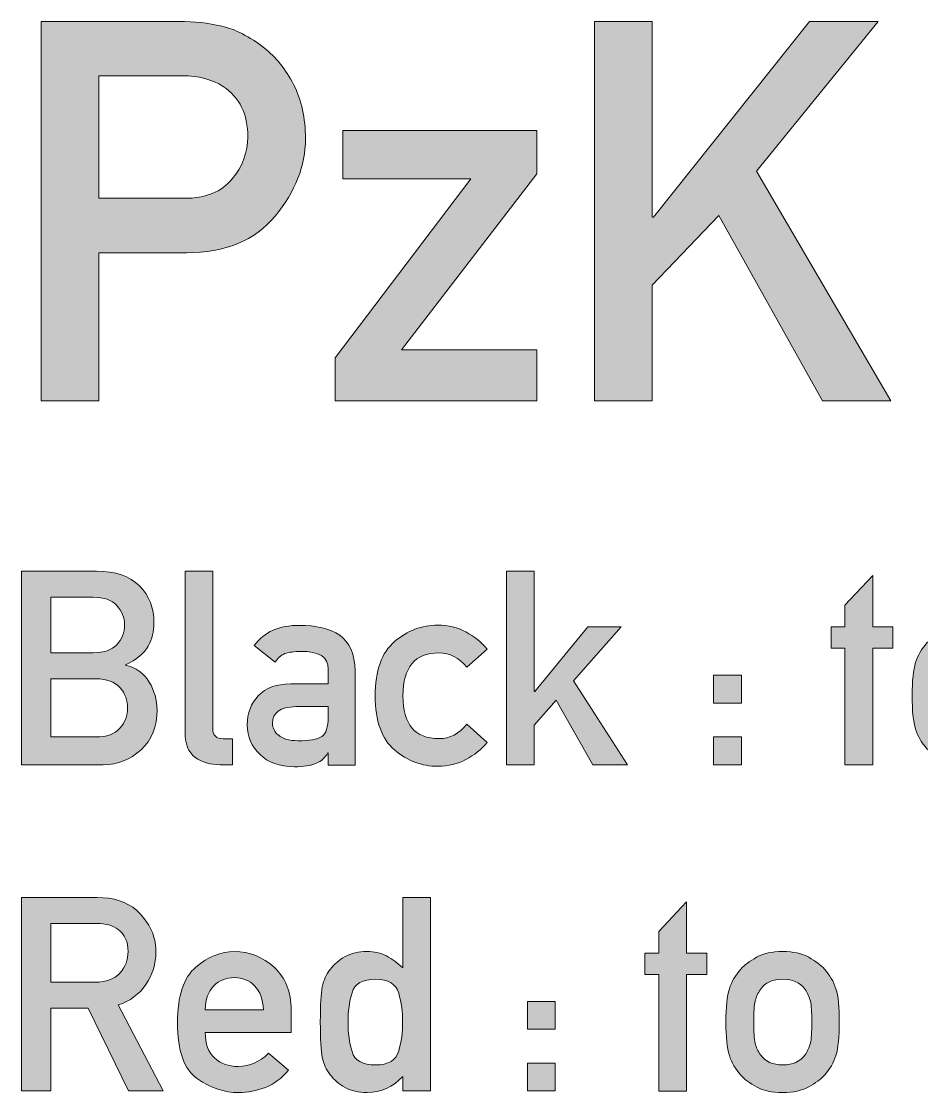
# Model space of a CAD drawing. Header units: inches. Extents: x 247 to 2765, y -1897 to -1110.
# Drawn here: x 1136.62 to 1150.63, y -1551.47 to -1534.79 of the extents above; entities that cross this region are included whole.
import ezdxf

# ---------------------------------------------------------------- set-up
doc = ezdxf.new("R2010")
doc.units = ezdxf.units.IN
doc.header["$MEASUREMENT"] = 0
doc.layers.add('Layer 1', color=7, linetype='Continuous')

# ---------------------------------------------------------------- blocks, each defined once
blk = doc.blocks.new('block 196')
at = {"layer": 'Layer 1', "true_color": 0x010101}
h = blk.add_hatch(color=18, dxfattribs=at)
h.dxf.hatch_style = 2
edge = h.paths.add_edge_path()
edge.add_spline(control_points=[(1136.931, -1540.699), (1136.931, -1540.699), (1136.931, -1534.79), (1136.931, -1534.79), (1136.931, -1534.79), (1139.076, -1534.79), (1139.076, -1534.79), (1139.306, -1534.79), (1139.527, -1534.814), (1139.74, -1534.863), (1139.953, -1534.913), (1140.173, -1535.025), (1140.403, -1535.204), (1140.582, -1535.343), (1140.733, -1535.532), (1140.858, -1535.774), (1140.982, -1536.016), (1141.043, -1536.296), (1141.043, -1536.616), (1141.043, -1537.037), (1140.886, -1537.439), (1140.571, -1537.82), (1140.256, -1538.201), (1139.796, -1538.391), (1139.19, -1538.391), (1139.19, -1538.391), (1137.827, -1538.391), (1137.827, -1538.391), (1137.827, -1538.391), (1137.827, -1540.699), (1137.827, -1540.699), (1137.827, -1540.699), (1136.931, -1540.699), (1136.931, -1540.699)], knot_values=[0, 0, 0, 0, 1, 1, 1, 2, 2, 2, 3, 3, 3, 4, 4, 4, 5, 5, 5, 6, 6, 6, 7, 7, 7, 8, 8, 8, 9, 9, 9, 10, 10, 10, 11, 11, 11, 11], degree=3, periodic=1)
edge = h.paths.add_edge_path()
edge.add_spline(control_points=[(1137.827, -1535.638), (1137.827, -1535.638), (1137.827, -1537.544), (1137.827, -1537.544), (1137.827, -1537.544), (1139.158, -1537.544), (1139.158, -1537.544), (1139.49, -1537.544), (1139.738, -1537.444), (1139.902, -1537.243), (1140.065, -1537.043), (1140.146, -1536.825), (1140.146, -1536.59), (1140.146, -1536.233), (1140.018, -1535.971), (1139.761, -1535.803), (1139.596, -1535.693), (1139.384, -1535.637), (1139.124, -1535.637), (1139.124, -1535.637), (1137.827, -1535.638), (1137.827, -1535.638), (1137.827, -1535.638), (1137.827, -1535.638), (1137.827, -1535.638)], knot_values=[0, 0, 0, 0, 1, 1, 1, 2, 2, 2, 3, 3, 3, 4, 4, 4, 5, 5, 5, 6, 6, 6, 7, 7, 7, 8, 8, 8, 8], degree=3, periodic=1)
h = blk.add_hatch(color=18, dxfattribs=at)
h.dxf.hatch_style = 2
h.paths.add_polyline_path([(1145.54, -1540.699), (1145.54, -1534.79), (1146.437, -1534.79), (1146.437, -1537.836), (1146.457, -1537.836), (1148.887, -1534.79), (1149.952, -1534.79), (1148.059, -1537.122), (1150.152, -1540.699), (1149.089, -1540.699), (1147.476, -1537.811), (1146.438, -1538.898), (1146.438, -1540.699)])
h = blk.add_hatch(color=18, dxfattribs=at)
h.dxf.hatch_style = 2
h.paths.add_polyline_path([(1141.506, -1540.699), (1141.506, -1540.03), (1143.615, -1537.24), (1141.624, -1537.24), (1141.624, -1536.49), (1144.645, -1536.49), (1144.645, -1537.163), (1142.536, -1539.904), (1144.645, -1539.904), (1144.645, -1540.699)])
at = {"layer": 'Layer 1', "lineweight": 0}
for points in [[(1145.54, -1540.699), (1145.54, -1534.79), (1146.437, -1534.79), (1146.437, -1537.836), (1146.457, -1537.836), (1148.887, -1534.79), (1149.952, -1534.79), (1148.059, -1537.122), (1150.152, -1540.699), (1149.089, -1540.699), (1147.476, -1537.811), (1146.438, -1538.898), (1146.438, -1540.699), (1145.54, -1540.699)], [(1141.506, -1540.699), (1141.506, -1540.03), (1143.615, -1537.24), (1141.624, -1537.24), (1141.624, -1536.49), (1144.645, -1536.49), (1144.645, -1537.163), (1142.536, -1539.904), (1144.645, -1539.904), (1144.645, -1540.699), (1141.506, -1540.699), (1141.506, -1540.699)]]:
    blk.add_lwpolyline(points, dxfattribs=at)
for points, knots in [([(1136.931, -1540.699), (1136.931, -1540.699), (1136.931, -1534.79), (1136.931, -1534.79), (1136.931, -1534.79), (1139.076, -1534.79), (1139.076, -1534.79), (1139.306, -1534.79), (1139.527, -1534.814), (1139.74, -1534.863), (1139.953, -1534.913), (1140.173, -1535.025), (1140.403, -1535.204), (1140.582, -1535.343), (1140.733, -1535.532), (1140.858, -1535.774), (1140.982, -1536.016), (1141.043, -1536.296), (1141.043, -1536.616), (1141.043, -1537.037), (1140.886, -1537.439), (1140.571, -1537.82), (1140.256, -1538.201), (1139.796, -1538.391), (1139.19, -1538.391), (1139.19, -1538.391), (1137.827, -1538.391), (1137.827, -1538.391), (1137.827, -1538.391), (1137.827, -1540.699), (1137.827, -1540.699), (1137.827, -1540.699), (1136.931, -1540.699), (1136.931, -1540.699)], [0, 0, 0, 0, 1, 1, 1, 2, 2, 2, 3, 3, 3, 4, 4, 4, 5, 5, 5, 6, 6, 6, 7, 7, 7, 8, 8, 8, 9, 9, 9, 10, 10, 10, 11, 11, 11, 11]), ([(1137.827, -1535.638), (1137.827, -1535.638), (1137.827, -1537.544), (1137.827, -1537.544), (1137.827, -1537.544), (1139.158, -1537.544), (1139.158, -1537.544), (1139.49, -1537.544), (1139.738, -1537.444), (1139.902, -1537.243), (1140.065, -1537.043), (1140.146, -1536.825), (1140.146, -1536.59), (1140.146, -1536.233), (1140.018, -1535.971), (1139.761, -1535.803), (1139.596, -1535.693), (1139.384, -1535.637), (1139.124, -1535.637), (1139.124, -1535.637), (1137.827, -1535.638), (1137.827, -1535.638), (1137.827, -1535.638), (1137.827, -1535.638), (1137.827, -1535.638)], [0, 0, 0, 0, 1, 1, 1, 2, 2, 2, 3, 3, 3, 4, 4, 4, 5, 5, 5, 6, 6, 6, 7, 7, 7, 8, 8, 8, 8])]:
    blk.add_open_spline(points, degree=3, knots=knots, dxfattribs=at)
blk = doc.blocks.new('block 197')
at = {"layer": 'Layer 1', "true_color": 0x010101}
h = blk.add_hatch(color=18, dxfattribs=at)
h.dxf.hatch_style = 2
edge = h.paths.add_edge_path()
edge.add_spline(control_points=[(1136.623, -1546.362), (1136.623, -1546.362), (1136.623, -1543.351), (1136.623, -1543.351), (1136.623, -1543.351), (1137.792, -1543.351), (1137.792, -1543.351), (1138.085, -1543.351), (1138.308, -1543.426), (1138.459, -1543.577), (1138.61, -1543.728), (1138.686, -1543.923), (1138.686, -1544.159), (1138.686, -1544.283), (1138.656, -1544.402), (1138.595, -1544.517), (1138.533, -1544.631), (1138.415, -1544.727), (1138.241, -1544.806), (1138.241, -1544.806), (1138.241, -1544.813), (1138.241, -1544.813), (1138.407, -1544.852), (1138.529, -1544.939), (1138.611, -1545.075), (1138.692, -1545.21), (1138.733, -1545.355), (1138.733, -1545.508), (1138.733, -1545.768), (1138.65, -1545.975), (1138.484, -1546.131), (1138.318, -1546.286), (1138.123, -1546.362), (1137.896, -1546.362), (1137.896, -1546.362), (1136.623, -1546.362), (1136.623, -1546.362), (1136.623, -1546.362), (1136.623, -1546.362), (1136.623, -1546.362)], knot_values=[0, 0, 0, 0, 1, 1, 1, 2, 2, 2, 3, 3, 3, 4, 4, 4, 5, 5, 5, 6, 6, 6, 7, 7, 7, 8, 8, 8, 9, 9, 9, 10, 10, 10, 11, 11, 11, 12, 12, 12, 13, 13, 13, 13], degree=3, periodic=1)
edge = h.paths.add_edge_path()
edge.add_spline(control_points=[(1137.742, -1543.755), (1137.742, -1543.755), (1137.081, -1543.755), (1137.081, -1543.755), (1137.081, -1543.755), (1137.081, -1544.619), (1137.081, -1544.619), (1137.081, -1544.619), (1137.742, -1544.619), (1137.742, -1544.619), (1137.906, -1544.619), (1138.028, -1544.577), (1138.107, -1544.494), (1138.188, -1544.41), (1138.228, -1544.308), (1138.228, -1544.188), (1138.228, -1544.073), (1138.188, -1543.972), (1138.107, -1543.885), (1138.028, -1543.799), (1137.906, -1543.755), (1137.742, -1543.755)], knot_values=[0, 0, 0, 0, 1, 1, 1, 2, 2, 2, 3, 3, 3, 4, 4, 4, 5, 5, 5, 6, 6, 6, 7, 7, 7, 7], degree=3, periodic=1)
edge = h.paths.add_edge_path()
edge.add_spline(control_points=[(1137.783, -1545.025), (1137.783, -1545.025), (1137.081, -1545.025), (1137.081, -1545.025), (1137.081, -1545.025), (1137.081, -1545.931), (1137.081, -1545.931), (1137.081, -1545.931), (1137.783, -1545.931), (1137.783, -1545.931), (1137.952, -1545.931), (1138.076, -1545.886), (1138.157, -1545.794), (1138.236, -1545.702), (1138.276, -1545.597), (1138.276, -1545.478), (1138.276, -1545.36), (1138.236, -1545.254), (1138.157, -1545.163), (1138.076, -1545.071), (1137.953, -1545.025), (1137.783, -1545.025)], knot_values=[0, 0, 0, 0, 1, 1, 1, 2, 2, 2, 3, 3, 3, 4, 4, 4, 5, 5, 5, 6, 6, 6, 7, 7, 7, 7], degree=3, periodic=1)
h = blk.add_hatch(color=18, dxfattribs=at)
h.dxf.hatch_style = 2
edge = h.paths.add_edge_path()
edge.add_spline(control_points=[(1139.169, -1545.843), (1139.169, -1545.843), (1139.169, -1543.351), (1139.169, -1543.351), (1139.169, -1543.351), (1139.601, -1543.351), (1139.601, -1543.351), (1139.601, -1543.351), (1139.601, -1545.809), (1139.601, -1545.809), (1139.601, -1545.908), (1139.654, -1545.958), (1139.762, -1545.958), (1139.762, -1545.958), (1139.909, -1545.958), (1139.909, -1545.958), (1139.909, -1545.958), (1139.909, -1546.363), (1139.909, -1546.363), (1139.909, -1546.363), (1139.718, -1546.363), (1139.718, -1546.363), (1139.561, -1546.363), (1139.43, -1546.325), (1139.326, -1546.248), (1139.221, -1546.172), (1139.169, -1546.036), (1139.169, -1545.843)], knot_values=[0, 0, 0, 0, 1, 1, 1, 2, 2, 2, 3, 3, 3, 4, 4, 4, 5, 5, 5, 6, 6, 6, 7, 7, 7, 8, 8, 8, 9, 9, 9, 9], degree=3, periodic=1)
h = blk.add_hatch(color=18, dxfattribs=at)
h.dxf.hatch_style = 2
h.paths.add_polyline_path([(1144.172, -1546.362), (1144.172, -1543.351), (1144.604, -1543.351), (1144.604, -1545.225), (1144.612, -1545.225), (1145.437, -1544.217), (1145.954, -1544.217), (1145.214, -1545.056), (1146.055, -1546.363), (1145.514, -1546.363), (1144.943, -1545.359), (1144.604, -1545.746), (1144.604, -1546.362)])
h = blk.add_hatch(color=18, dxfattribs=at)
h.dxf.hatch_style = 2
h.paths.add_polyline_path([(1149.437, -1546.364), (1149.437, -1544.547), (1149.223, -1544.547), (1149.223, -1544.216), (1149.437, -1544.216), (1149.437, -1543.879), (1149.87, -1543.417), (1149.87, -1544.216), (1150.184, -1544.216), (1150.184, -1544.547), (1149.87, -1544.547), (1149.87, -1546.364)])
h = blk.add_hatch(color=18, dxfattribs=at)
h.dxf.hatch_style = 2
edge = h.paths.add_edge_path()
edge.add_spline(control_points=[(1141.396, -1546.37), (1141.396, -1546.37), (1141.396, -1546.18), (1141.396, -1546.18), (1141.396, -1546.18), (1141.389, -1546.18), (1141.389, -1546.18), (1141.349, -1546.254), (1141.289, -1546.308), (1141.208, -1546.341), (1141.124, -1546.378), (1141.011, -1546.395), (1140.874, -1546.395), (1140.637, -1546.389), (1140.457, -1546.326), (1140.337, -1546.205), (1140.204, -1546.083), (1140.138, -1545.928), (1140.138, -1545.74), (1140.138, -1545.56), (1140.194, -1545.41), (1140.309, -1545.29), (1140.423, -1545.168), (1140.592, -1545.106), (1140.816, -1545.104), (1140.816, -1545.104), (1141.397, -1545.104), (1141.397, -1545.104), (1141.397, -1545.104), (1141.397, -1544.876), (1141.397, -1544.876), (1141.398, -1544.686), (1141.257, -1544.593), (1140.969, -1544.6), (1140.87, -1544.6), (1140.787, -1544.61), (1140.721, -1544.633), (1140.656, -1544.662), (1140.608, -1544.706), (1140.574, -1544.767), (1140.574, -1544.767), (1140.243, -1544.507), (1140.243, -1544.507), (1140.403, -1544.294), (1140.638, -1544.19), (1140.948, -1544.194), (1141.208, -1544.192), (1141.418, -1544.243), (1141.576, -1544.348), (1141.731, -1544.457), (1141.811, -1544.642), (1141.814, -1544.901), (1141.814, -1544.901), (1141.814, -1546.371), (1141.814, -1546.371), (1141.814, -1546.371), (1141.396, -1546.37), (1141.396, -1546.37), (1141.396, -1546.37), (1141.396, -1546.37), (1141.396, -1546.37)], knot_values=[0, 0, 0, 0, 1, 1, 1, 2, 2, 2, 3, 3, 3, 4, 4, 4, 5, 5, 5, 6, 6, 6, 7, 7, 7, 8, 8, 8, 9, 9, 9, 10, 10, 10, 11, 11, 11, 12, 12, 12, 13, 13, 13, 14, 14, 14, 15, 15, 15, 16, 16, 16, 17, 17, 17, 18, 18, 18, 19, 19, 19, 20, 20, 20, 20], degree=3, periodic=1)
edge = h.paths.add_edge_path()
edge.add_spline(control_points=[(1141.396, -1545.616), (1141.396, -1545.616), (1141.396, -1545.458), (1141.396, -1545.458), (1141.396, -1545.458), (1140.894, -1545.458), (1140.894, -1545.458), (1140.649, -1545.466), (1140.527, -1545.553), (1140.53, -1545.719), (1140.53, -1545.791), (1140.562, -1545.853), (1140.626, -1545.905), (1140.686, -1545.96), (1140.786, -1545.989), (1140.926, -1545.989), (1141.102, -1545.992), (1141.227, -1545.97), (1141.298, -1545.925), (1141.363, -1545.88), (1141.396, -1545.777), (1141.396, -1545.616)], knot_values=[0, 0, 0, 0, 1, 1, 1, 2, 2, 2, 3, 3, 3, 4, 4, 4, 5, 5, 5, 6, 6, 6, 7, 7, 7, 7], degree=3, periodic=1)
h = blk.add_hatch(color=18, dxfattribs=at)
h.dxf.hatch_style = 2
edge = h.paths.add_edge_path()
edge.add_spline(control_points=[(1143.554, -1545.731), (1143.554, -1545.731), (1143.872, -1546.017), (1143.872, -1546.017), (1143.778, -1546.125), (1143.667, -1546.213), (1143.539, -1546.282), (1143.41, -1546.352), (1143.264, -1546.387), (1143.101, -1546.387), (1142.853, -1546.387), (1142.629, -1546.303), (1142.429, -1546.133), (1142.229, -1545.964), (1142.128, -1545.684), (1142.128, -1545.291), (1142.128, -1544.897), (1142.228, -1544.617), (1142.429, -1544.446), (1142.629, -1544.276), (1142.853, -1544.19), (1143.101, -1544.19), (1143.264, -1544.19), (1143.41, -1544.225), (1143.539, -1544.296), (1143.667, -1544.366), (1143.779, -1544.455), (1143.872, -1544.562), (1143.872, -1544.562), (1143.554, -1544.846), (1143.554, -1544.846), (1143.433, -1544.697), (1143.287, -1544.622), (1143.118, -1544.622), (1142.746, -1544.622), (1142.56, -1544.846), (1142.56, -1545.291), (1142.56, -1545.735), (1142.746, -1545.957), (1143.118, -1545.957), (1143.289, -1545.957), (1143.435, -1545.882), (1143.554, -1545.731)], knot_values=[0, 0, 0, 0, 1, 1, 1, 2, 2, 2, 3, 3, 3, 4, 4, 4, 5, 5, 5, 6, 6, 6, 7, 7, 7, 8, 8, 8, 9, 9, 9, 10, 10, 10, 11, 11, 11, 12, 12, 12, 13, 13, 13, 14, 14, 14, 14], degree=3, periodic=1)
h = blk.add_hatch(color=18, dxfattribs=at)
h.dxf.hatch_style = 2
edge = h.paths.add_edge_path()
edge.add_spline(control_points=[(1150.483, -1545.287), (1150.483, -1545.057), (1150.502, -1544.885), (1150.536, -1544.773), (1150.572, -1544.66), (1150.632, -1544.558), (1150.714, -1544.467), (1150.773, -1544.401), (1150.855, -1544.34), (1150.959, -1544.281), (1151.063, -1544.222), (1151.199, -1544.192), (1151.367, -1544.192), (1151.533, -1544.192), (1151.668, -1544.222), (1151.771, -1544.281), (1151.875, -1544.34), (1151.958, -1544.402), (1152.017, -1544.467), (1152.099, -1544.558), (1152.158, -1544.66), (1152.195, -1544.773), (1152.231, -1544.885), (1152.248, -1545.057), (1152.248, -1545.287), (1152.248, -1545.521), (1152.23, -1545.694), (1152.195, -1545.808), (1152.16, -1545.923), (1152.099, -1546.023), (1152.017, -1546.114), (1151.958, -1546.181), (1151.876, -1546.242), (1151.771, -1546.299), (1151.667, -1546.357), (1151.532, -1546.386), (1151.367, -1546.386), (1151.198, -1546.386), (1151.063, -1546.357), (1150.959, -1546.299), (1150.855, -1546.242), (1150.773, -1546.18), (1150.714, -1546.114), (1150.632, -1546.023), (1150.572, -1545.921), (1150.536, -1545.808), (1150.5, -1545.695), (1150.483, -1545.522), (1150.483, -1545.287)], knot_values=[0, 0, 0, 0, 1, 1, 1, 2, 2, 2, 3, 3, 3, 4, 4, 4, 5, 5, 5, 6, 6, 6, 7, 7, 7, 8, 8, 8, 9, 9, 9, 10, 10, 10, 11, 11, 11, 12, 12, 12, 13, 13, 13, 14, 14, 14, 15, 15, 15, 16, 16, 16, 16], degree=3, periodic=1)
edge = h.paths.add_edge_path()
edge.add_spline(control_points=[(1151.82, -1545.291), (1151.82, -1545.135), (1151.813, -1545.026), (1151.797, -1544.961), (1151.781, -1544.898), (1151.754, -1544.837), (1151.716, -1544.779), (1151.64, -1544.675), (1151.524, -1544.622), (1151.369, -1544.622), (1151.211, -1544.622), (1151.095, -1544.675), (1151.022, -1544.779), (1150.981, -1544.837), (1150.953, -1544.898), (1150.938, -1544.961), (1150.924, -1545.026), (1150.917, -1545.133), (1150.917, -1545.287), (1150.917, -1545.443), (1150.924, -1545.555), (1150.938, -1545.618), (1150.953, -1545.681), (1150.981, -1545.742), (1151.022, -1545.798), (1151.095, -1545.904), (1151.211, -1545.956), (1151.369, -1545.956), (1151.524, -1545.956), (1151.641, -1545.904), (1151.716, -1545.798), (1151.754, -1545.743), (1151.782, -1545.682), (1151.797, -1545.619), (1151.812, -1545.556), (1151.82, -1545.447), (1151.82, -1545.291)], knot_values=[0, 0, 0, 0, 1, 1, 1, 2, 2, 2, 3, 3, 3, 4, 4, 4, 5, 5, 5, 6, 6, 6, 7, 7, 7, 8, 8, 8, 9, 9, 9, 10, 10, 10, 11, 11, 11, 12, 12, 12, 12], degree=3, periodic=1)
h = blk.add_hatch(color=18, dxfattribs=at)
h.dxf.hatch_style = 2
h.paths.add_polyline_path([(1147.394, -1545.403), (1147.394, -1544.971), (1147.827, -1544.971), (1147.827, -1545.403)])
h.paths.add_polyline_path([(1147.394, -1546.362), (1147.394, -1545.931), (1147.827, -1545.931), (1147.827, -1546.362)])
h = blk.add_hatch(color=18, dxfattribs=at)
h.dxf.hatch_style = 2
edge = h.paths.add_edge_path()
edge.add_spline(control_points=[(1136.623, -1551.442), (1136.623, -1551.442), (1136.623, -1548.43), (1136.623, -1548.43), (1136.623, -1548.43), (1137.802, -1548.43), (1137.802, -1548.43), (1138.059, -1548.43), (1138.264, -1548.496), (1138.413, -1548.629), (1138.497, -1548.702), (1138.568, -1548.793), (1138.627, -1548.903), (1138.686, -1549.013), (1138.715, -1549.135), (1138.715, -1549.271), (1138.715, -1549.466), (1138.663, -1549.637), (1138.559, -1549.787), (1138.455, -1549.937), (1138.312, -1550.043), (1138.13, -1550.103), (1138.13, -1550.103), (1138.828, -1551.441), (1138.828, -1551.441), (1138.828, -1551.441), (1138.287, -1551.441), (1138.287, -1551.441), (1138.287, -1551.441), (1137.664, -1550.155), (1137.664, -1550.155), (1137.664, -1550.155), (1137.08, -1550.155), (1137.08, -1550.155), (1137.08, -1550.155), (1137.08, -1551.441), (1137.08, -1551.441), (1137.08, -1551.441), (1136.623, -1551.442), (1136.623, -1551.442), (1136.623, -1551.442), (1136.623, -1551.442), (1136.623, -1551.442)], knot_values=[0, 0, 0, 0, 1, 1, 1, 2, 2, 2, 3, 3, 3, 4, 4, 4, 5, 5, 5, 6, 6, 6, 7, 7, 7, 8, 8, 8, 9, 9, 9, 10, 10, 10, 11, 11, 11, 12, 12, 12, 13, 13, 13, 14, 14, 14, 14], degree=3, periodic=1)
edge = h.paths.add_edge_path()
edge.add_spline(control_points=[(1137.081, -1548.835), (1137.081, -1548.835), (1137.081, -1549.749), (1137.081, -1549.749), (1137.081, -1549.749), (1137.771, -1549.749), (1137.771, -1549.749), (1137.941, -1549.749), (1138.07, -1549.701), (1138.156, -1549.606), (1138.241, -1549.512), (1138.283, -1549.4), (1138.283, -1549.272), (1138.283, -1549.119), (1138.232, -1549.004), (1138.13, -1548.928), (1138.044, -1548.866), (1137.933, -1548.835), (1137.797, -1548.835), (1137.797, -1548.835), (1137.081, -1548.835), (1137.081, -1548.835)], knot_values=[0, 0, 0, 0, 1, 1, 1, 2, 2, 2, 3, 3, 3, 4, 4, 4, 5, 5, 5, 6, 6, 6, 7, 7, 7, 7], degree=3, periodic=1)
h = blk.add_hatch(color=18, dxfattribs=at)
h.dxf.hatch_style = 2
edge = h.paths.add_edge_path()
edge.add_spline(control_points=[(1142.556, -1551.442), (1142.556, -1551.442), (1142.556, -1551.218), (1142.556, -1551.218), (1142.406, -1551.384), (1142.221, -1551.466), (1142.002, -1551.466), (1141.869, -1551.466), (1141.757, -1551.441), (1141.661, -1551.389), (1141.566, -1551.337), (1141.488, -1551.27), (1141.427, -1551.189), (1141.367, -1551.114), (1141.326, -1551.024), (1141.305, -1550.92), (1141.285, -1550.815), (1141.274, -1550.631), (1141.274, -1550.367), (1141.274, -1550.105), (1141.285, -1549.923), (1141.305, -1549.82), (1141.326, -1549.717), (1141.367, -1549.627), (1141.427, -1549.55), (1141.488, -1549.469), (1141.567, -1549.403), (1141.661, -1549.351), (1141.756, -1549.298), (1141.869, -1549.271), (1142.002, -1549.271), (1142.112, -1549.271), (1142.213, -1549.294), (1142.303, -1549.34), (1142.392, -1549.388), (1142.477, -1549.45), (1142.557, -1549.524), (1142.557, -1549.524), (1142.557, -1548.429), (1142.557, -1548.429), (1142.557, -1548.429), (1142.99, -1548.429), (1142.99, -1548.429), (1142.99, -1548.429), (1142.99, -1551.441), (1142.99, -1551.441), (1142.99, -1551.441), (1142.556, -1551.442), (1142.556, -1551.442), (1142.556, -1551.442), (1142.556, -1551.442), (1142.556, -1551.442)], knot_values=[0, 0, 0, 0, 1, 1, 1, 2, 2, 2, 3, 3, 3, 4, 4, 4, 5, 5, 5, 6, 6, 6, 7, 7, 7, 8, 8, 8, 9, 9, 9, 10, 10, 10, 11, 11, 11, 12, 12, 12, 13, 13, 13, 14, 14, 14, 15, 15, 15, 16, 16, 16, 17, 17, 17, 17], degree=3, periodic=1)
edge = h.paths.add_edge_path()
edge.add_spline(control_points=[(1142.134, -1549.703), (1141.93, -1549.703), (1141.807, -1549.773), (1141.768, -1549.912), (1141.727, -1550.051), (1141.706, -1550.203), (1141.706, -1550.367), (1141.706, -1550.536), (1141.727, -1550.688), (1141.768, -1550.828), (1141.807, -1550.968), (1141.93, -1551.037), (1142.134, -1551.037), (1142.334, -1551.037), (1142.454, -1550.965), (1142.494, -1550.82), (1142.535, -1550.676), (1142.555, -1550.525), (1142.555, -1550.368), (1142.555, -1550.215), (1142.535, -1550.066), (1142.494, -1549.921), (1142.454, -1549.776), (1142.334, -1549.703), (1142.134, -1549.703)], knot_values=[0, 0, 0, 0, 1, 1, 1, 2, 2, 2, 3, 3, 3, 4, 4, 4, 5, 5, 5, 6, 6, 6, 7, 7, 7, 8, 8, 8, 8], degree=3, periodic=1)
h = blk.add_hatch(color=18, dxfattribs=at)
h.dxf.hatch_style = 2
h.paths.add_polyline_path([(1146.539, -1551.444), (1146.539, -1549.628), (1146.324, -1549.628), (1146.324, -1549.297), (1146.539, -1549.297), (1146.539, -1548.96), (1146.971, -1548.499), (1146.971, -1549.297), (1147.286, -1549.297), (1147.286, -1549.628), (1146.971, -1549.628), (1146.971, -1551.444)])
h = blk.add_hatch(color=18, dxfattribs=at)
h.dxf.hatch_style = 2
edge = h.paths.add_edge_path()
edge.add_spline(control_points=[(1140.82, -1550.532), (1140.82, -1550.532), (1139.484, -1550.532), (1139.484, -1550.532), (1139.484, -1550.708), (1139.532, -1550.841), (1139.628, -1550.929), (1139.724, -1551.017), (1139.846, -1551.061), (1139.995, -1551.061), (1140.173, -1551.061), (1140.33, -1550.993), (1140.466, -1550.855), (1140.466, -1550.855), (1140.778, -1551.121), (1140.778, -1551.121), (1140.672, -1551.246), (1140.553, -1551.334), (1140.42, -1551.387), (1140.287, -1551.44), (1140.148, -1551.467), (1140.002, -1551.467), (1139.782, -1551.467), (1139.569, -1551.396), (1139.362, -1551.254), (1139.156, -1551.112), (1139.052, -1550.82), (1139.052, -1550.379), (1139.052, -1549.961), (1139.148, -1549.673), (1139.339, -1549.513), (1139.53, -1549.353), (1139.729, -1549.273), (1139.937, -1549.273), (1140.173, -1549.273), (1140.379, -1549.354), (1140.555, -1549.517), (1140.732, -1549.68), (1140.82, -1549.901), (1140.82, -1550.178), (1140.82, -1550.178), (1140.82, -1550.532), (1140.82, -1550.532), (1140.82, -1550.532), (1140.82, -1550.532), (1140.82, -1550.532)], knot_values=[0, 0, 0, 0, 1, 1, 1, 2, 2, 2, 3, 3, 3, 4, 4, 4, 5, 5, 5, 6, 6, 6, 7, 7, 7, 8, 8, 8, 9, 9, 9, 10, 10, 10, 11, 11, 11, 12, 12, 12, 13, 13, 13, 14, 14, 14, 15, 15, 15, 15], degree=3, periodic=1)
edge = h.paths.add_edge_path()
edge.add_spline(control_points=[(1139.484, -1550.177), (1139.484, -1550.177), (1140.389, -1550.177), (1140.389, -1550.177), (1140.382, -1550.015), (1140.337, -1549.892), (1140.252, -1549.807), (1140.169, -1549.721), (1140.064, -1549.678), (1139.936, -1549.678), (1139.808, -1549.678), (1139.701, -1549.721), (1139.617, -1549.807), (1139.532, -1549.892), (1139.488, -1550.015), (1139.484, -1550.177)], knot_values=[0, 0, 0, 0, 1, 1, 1, 2, 2, 2, 3, 3, 3, 4, 4, 4, 5, 5, 5, 5], degree=3, periodic=1)
h = blk.add_hatch(color=18, dxfattribs=at)
h.dxf.hatch_style = 2
edge = h.paths.add_edge_path()
edge.add_spline(control_points=[(1147.585, -1550.367), (1147.585, -1550.137), (1147.603, -1549.965), (1147.639, -1549.852), (1147.674, -1549.739), (1147.734, -1549.637), (1147.816, -1549.546), (1147.876, -1549.481), (1147.957, -1549.42), (1148.061, -1549.361), (1148.165, -1549.301), (1148.301, -1549.272), (1148.469, -1549.272), (1148.635, -1549.272), (1148.77, -1549.301), (1148.874, -1549.361), (1148.977, -1549.42), (1149.06, -1549.482), (1149.12, -1549.546), (1149.201, -1549.637), (1149.261, -1549.739), (1149.297, -1549.852), (1149.333, -1549.965), (1149.35, -1550.137), (1149.35, -1550.367), (1149.35, -1550.601), (1149.332, -1550.775), (1149.297, -1550.888), (1149.261, -1551.001), (1149.202, -1551.103), (1149.12, -1551.194), (1149.06, -1551.26), (1148.978, -1551.322), (1148.874, -1551.38), (1148.769, -1551.437), (1148.634, -1551.466), (1148.469, -1551.466), (1148.3, -1551.466), (1148.165, -1551.437), (1148.061, -1551.38), (1147.957, -1551.322), (1147.876, -1551.26), (1147.816, -1551.194), (1147.734, -1551.103), (1147.674, -1551.001), (1147.639, -1550.888), (1147.603, -1550.775), (1147.585, -1550.601), (1147.585, -1550.367)], knot_values=[0, 0, 0, 0, 1, 1, 1, 2, 2, 2, 3, 3, 3, 4, 4, 4, 5, 5, 5, 6, 6, 6, 7, 7, 7, 8, 8, 8, 9, 9, 9, 10, 10, 10, 11, 11, 11, 12, 12, 12, 13, 13, 13, 14, 14, 14, 15, 15, 15, 16, 16, 16, 16], degree=3, periodic=1)
edge = h.paths.add_edge_path()
edge.add_spline(control_points=[(1148.922, -1550.371), (1148.922, -1550.216), (1148.915, -1550.106), (1148.9, -1550.042), (1148.884, -1549.979), (1148.856, -1549.918), (1148.818, -1549.86), (1148.742, -1549.755), (1148.626, -1549.703), (1148.472, -1549.703), (1148.313, -1549.703), (1148.197, -1549.755), (1148.124, -1549.86), (1148.083, -1549.918), (1148.055, -1549.979), (1148.041, -1550.042), (1148.026, -1550.106), (1148.019, -1550.214), (1148.019, -1550.367), (1148.019, -1550.524), (1148.026, -1550.634), (1148.041, -1550.698), (1148.055, -1550.762), (1148.083, -1550.823), (1148.124, -1550.879), (1148.197, -1550.984), (1148.313, -1551.036), (1148.472, -1551.036), (1148.626, -1551.036), (1148.743, -1550.984), (1148.818, -1550.879), (1148.856, -1550.823), (1148.884, -1550.763), (1148.9, -1550.699), (1148.915, -1550.636), (1148.922, -1550.527), (1148.922, -1550.371)], knot_values=[0, 0, 0, 0, 1, 1, 1, 2, 2, 2, 3, 3, 3, 4, 4, 4, 5, 5, 5, 6, 6, 6, 7, 7, 7, 8, 8, 8, 9, 9, 9, 10, 10, 10, 11, 11, 11, 12, 12, 12, 12], degree=3, periodic=1)
h = blk.add_hatch(color=18, dxfattribs=at)
h.dxf.hatch_style = 2
h.paths.add_polyline_path([(1144.497, -1550.482), (1144.497, -1550.05), (1144.929, -1550.05), (1144.929, -1550.482)])
h.paths.add_polyline_path([(1144.497, -1551.442), (1144.497, -1551.012), (1144.929, -1551.012), (1144.929, -1551.442)])
at = {"layer": 'Layer 1', "lineweight": 0}
for points in [[(1144.172, -1546.362), (1144.172, -1543.351), (1144.604, -1543.351), (1144.604, -1545.225), (1144.612, -1545.225), (1145.437, -1544.217), (1145.954, -1544.217), (1145.214, -1545.056), (1146.055, -1546.363), (1145.514, -1546.363), (1144.943, -1545.359), (1144.604, -1545.746), (1144.604, -1546.362), (1144.172, -1546.362)], [(1149.437, -1546.364), (1149.437, -1544.547), (1149.223, -1544.547), (1149.223, -1544.216), (1149.437, -1544.216), (1149.437, -1543.879), (1149.87, -1543.417), (1149.87, -1544.216), (1150.184, -1544.216), (1150.184, -1544.547), (1149.87, -1544.547), (1149.87, -1546.364), (1149.437, -1546.364)], [(1147.394, -1545.403), (1147.394, -1544.971), (1147.827, -1544.971), (1147.827, -1545.403), (1147.394, -1545.403)], [(1147.394, -1546.362), (1147.394, -1545.931), (1147.827, -1545.931), (1147.827, -1546.362), (1147.394, -1546.362)], [(1146.539, -1551.444), (1146.539, -1549.628), (1146.324, -1549.628), (1146.324, -1549.297), (1146.539, -1549.297), (1146.539, -1548.96), (1146.971, -1548.499), (1146.971, -1549.297), (1147.286, -1549.297), (1147.286, -1549.628), (1146.971, -1549.628), (1146.971, -1551.444), (1146.539, -1551.444)], [(1144.497, -1550.482), (1144.497, -1550.05), (1144.929, -1550.05), (1144.929, -1550.482), (1144.497, -1550.482)], [(1144.497, -1551.442), (1144.497, -1551.012), (1144.929, -1551.012), (1144.929, -1551.442), (1144.497, -1551.442)]]:
    blk.add_lwpolyline(points, dxfattribs=at)
for points, knots in [([(1136.623, -1546.362), (1136.623, -1546.362), (1136.623, -1543.351), (1136.623, -1543.351), (1136.623, -1543.351), (1137.792, -1543.351), (1137.792, -1543.351), (1138.085, -1543.351), (1138.308, -1543.426), (1138.459, -1543.577), (1138.61, -1543.728), (1138.686, -1543.923), (1138.686, -1544.159), (1138.686, -1544.283), (1138.656, -1544.402), (1138.595, -1544.517), (1138.533, -1544.631), (1138.415, -1544.727), (1138.241, -1544.806), (1138.241, -1544.806), (1138.241, -1544.813), (1138.241, -1544.813), (1138.407, -1544.852), (1138.529, -1544.939), (1138.611, -1545.075), (1138.692, -1545.21), (1138.733, -1545.355), (1138.733, -1545.508), (1138.733, -1545.768), (1138.65, -1545.975), (1138.484, -1546.131), (1138.318, -1546.286), (1138.123, -1546.362), (1137.896, -1546.362), (1137.896, -1546.362), (1136.623, -1546.362), (1136.623, -1546.362), (1136.623, -1546.362), (1136.623, -1546.362), (1136.623, -1546.362)], [0, 0, 0, 0, 1, 1, 1, 2, 2, 2, 3, 3, 3, 4, 4, 4, 5, 5, 5, 6, 6, 6, 7, 7, 7, 8, 8, 8, 9, 9, 9, 10, 10, 10, 11, 11, 11, 12, 12, 12, 13, 13, 13, 13]), ([(1139.169, -1545.843), (1139.169, -1545.843), (1139.169, -1543.351), (1139.169, -1543.351), (1139.169, -1543.351), (1139.601, -1543.351), (1139.601, -1543.351), (1139.601, -1543.351), (1139.601, -1545.809), (1139.601, -1545.809), (1139.601, -1545.908), (1139.654, -1545.958), (1139.762, -1545.958), (1139.762, -1545.958), (1139.909, -1545.958), (1139.909, -1545.958), (1139.909, -1545.958), (1139.909, -1546.363), (1139.909, -1546.363), (1139.909, -1546.363), (1139.718, -1546.363), (1139.718, -1546.363), (1139.561, -1546.363), (1139.43, -1546.325), (1139.326, -1546.248), (1139.221, -1546.172), (1139.169, -1546.036), (1139.169, -1545.843)], [0, 0, 0, 0, 1, 1, 1, 2, 2, 2, 3, 3, 3, 4, 4, 4, 5, 5, 5, 6, 6, 6, 7, 7, 7, 8, 8, 8, 9, 9, 9, 9]), ([(1137.742, -1543.755), (1137.742, -1543.755), (1137.081, -1543.755), (1137.081, -1543.755), (1137.081, -1543.755), (1137.081, -1544.619), (1137.081, -1544.619), (1137.081, -1544.619), (1137.742, -1544.619), (1137.742, -1544.619), (1137.906, -1544.619), (1138.028, -1544.577), (1138.107, -1544.494), (1138.188, -1544.41), (1138.228, -1544.308), (1138.228, -1544.188), (1138.228, -1544.073), (1138.188, -1543.972), (1138.107, -1543.885), (1138.028, -1543.799), (1137.906, -1543.755), (1137.742, -1543.755)], [0, 0, 0, 0, 1, 1, 1, 2, 2, 2, 3, 3, 3, 4, 4, 4, 5, 5, 5, 6, 6, 6, 7, 7, 7, 7]), ([(1141.396, -1546.37), (1141.396, -1546.37), (1141.396, -1546.18), (1141.396, -1546.18), (1141.396, -1546.18), (1141.389, -1546.18), (1141.389, -1546.18), (1141.349, -1546.254), (1141.289, -1546.308), (1141.208, -1546.341), (1141.124, -1546.378), (1141.011, -1546.395), (1140.874, -1546.395), (1140.637, -1546.389), (1140.457, -1546.326), (1140.337, -1546.205), (1140.204, -1546.083), (1140.138, -1545.928), (1140.138, -1545.74), (1140.138, -1545.56), (1140.194, -1545.41), (1140.309, -1545.29), (1140.423, -1545.168), (1140.592, -1545.106), (1140.816, -1545.104), (1140.816, -1545.104), (1141.397, -1545.104), (1141.397, -1545.104), (1141.397, -1545.104), (1141.397, -1544.876), (1141.397, -1544.876), (1141.398, -1544.686), (1141.257, -1544.593), (1140.969, -1544.6), (1140.87, -1544.6), (1140.787, -1544.61), (1140.721, -1544.633), (1140.656, -1544.662), (1140.608, -1544.706), (1140.574, -1544.767), (1140.574, -1544.767), (1140.243, -1544.507), (1140.243, -1544.507), (1140.403, -1544.294), (1140.638, -1544.19), (1140.948, -1544.194), (1141.208, -1544.192), (1141.418, -1544.243), (1141.576, -1544.348), (1141.731, -1544.457), (1141.811, -1544.642), (1141.814, -1544.901), (1141.814, -1544.901), (1141.814, -1546.371), (1141.814, -1546.371), (1141.814, -1546.371), (1141.396, -1546.37), (1141.396, -1546.37), (1141.396, -1546.37), (1141.396, -1546.37), (1141.396, -1546.37)], [0, 0, 0, 0, 1, 1, 1, 2, 2, 2, 3, 3, 3, 4, 4, 4, 5, 5, 5, 6, 6, 6, 7, 7, 7, 8, 8, 8, 9, 9, 9, 10, 10, 10, 11, 11, 11, 12, 12, 12, 13, 13, 13, 14, 14, 14, 15, 15, 15, 16, 16, 16, 17, 17, 17, 18, 18, 18, 19, 19, 19, 20, 20, 20, 20]), ([(1143.554, -1545.731), (1143.554, -1545.731), (1143.872, -1546.017), (1143.872, -1546.017), (1143.778, -1546.125), (1143.667, -1546.213), (1143.539, -1546.282), (1143.41, -1546.352), (1143.264, -1546.387), (1143.101, -1546.387), (1142.853, -1546.387), (1142.629, -1546.303), (1142.429, -1546.133), (1142.229, -1545.964), (1142.128, -1545.684), (1142.128, -1545.291), (1142.128, -1544.897), (1142.228, -1544.617), (1142.429, -1544.446), (1142.629, -1544.276), (1142.853, -1544.19), (1143.101, -1544.19), (1143.264, -1544.19), (1143.41, -1544.225), (1143.539, -1544.296), (1143.667, -1544.366), (1143.779, -1544.455), (1143.872, -1544.562), (1143.872, -1544.562), (1143.554, -1544.846), (1143.554, -1544.846), (1143.433, -1544.697), (1143.287, -1544.622), (1143.118, -1544.622), (1142.746, -1544.622), (1142.56, -1544.846), (1142.56, -1545.291), (1142.56, -1545.735), (1142.746, -1545.957), (1143.118, -1545.957), (1143.289, -1545.957), (1143.435, -1545.882), (1143.554, -1545.731)], [0, 0, 0, 0, 1, 1, 1, 2, 2, 2, 3, 3, 3, 4, 4, 4, 5, 5, 5, 6, 6, 6, 7, 7, 7, 8, 8, 8, 9, 9, 9, 10, 10, 10, 11, 11, 11, 12, 12, 12, 13, 13, 13, 14, 14, 14, 14]), ([(1150.483, -1545.287), (1150.483, -1545.057), (1150.502, -1544.885), (1150.536, -1544.773), (1150.572, -1544.66), (1150.632, -1544.558), (1150.714, -1544.467), (1150.773, -1544.401), (1150.855, -1544.34), (1150.959, -1544.281), (1151.063, -1544.222), (1151.199, -1544.192), (1151.367, -1544.192), (1151.533, -1544.192), (1151.668, -1544.222), (1151.771, -1544.281), (1151.875, -1544.34), (1151.958, -1544.402), (1152.017, -1544.467), (1152.099, -1544.558), (1152.158, -1544.66), (1152.195, -1544.773), (1152.231, -1544.885), (1152.248, -1545.057), (1152.248, -1545.287), (1152.248, -1545.521), (1152.23, -1545.694), (1152.195, -1545.808), (1152.16, -1545.923), (1152.099, -1546.023), (1152.017, -1546.114), (1151.958, -1546.181), (1151.876, -1546.242), (1151.771, -1546.299), (1151.667, -1546.357), (1151.532, -1546.386), (1151.367, -1546.386), (1151.198, -1546.386), (1151.063, -1546.357), (1150.959, -1546.299), (1150.855, -1546.242), (1150.773, -1546.18), (1150.714, -1546.114), (1150.632, -1546.023), (1150.572, -1545.921), (1150.536, -1545.808), (1150.5, -1545.695), (1150.483, -1545.522), (1150.483, -1545.287)], [0, 0, 0, 0, 1, 1, 1, 2, 2, 2, 3, 3, 3, 4, 4, 4, 5, 5, 5, 6, 6, 6, 7, 7, 7, 8, 8, 8, 9, 9, 9, 10, 10, 10, 11, 11, 11, 12, 12, 12, 13, 13, 13, 14, 14, 14, 15, 15, 15, 16, 16, 16, 16]), ([(1137.783, -1545.025), (1137.783, -1545.025), (1137.081, -1545.025), (1137.081, -1545.025), (1137.081, -1545.025), (1137.081, -1545.931), (1137.081, -1545.931), (1137.081, -1545.931), (1137.783, -1545.931), (1137.783, -1545.931), (1137.952, -1545.931), (1138.076, -1545.886), (1138.157, -1545.794), (1138.236, -1545.702), (1138.276, -1545.597), (1138.276, -1545.478), (1138.276, -1545.36), (1138.236, -1545.254), (1138.157, -1545.163), (1138.076, -1545.071), (1137.953, -1545.025), (1137.783, -1545.025)], [0, 0, 0, 0, 1, 1, 1, 2, 2, 2, 3, 3, 3, 4, 4, 4, 5, 5, 5, 6, 6, 6, 7, 7, 7, 7]), ([(1141.396, -1545.616), (1141.396, -1545.616), (1141.396, -1545.458), (1141.396, -1545.458), (1141.396, -1545.458), (1140.894, -1545.458), (1140.894, -1545.458), (1140.649, -1545.466), (1140.527, -1545.553), (1140.53, -1545.719), (1140.53, -1545.791), (1140.562, -1545.853), (1140.626, -1545.905), (1140.686, -1545.96), (1140.786, -1545.989), (1140.926, -1545.989), (1141.102, -1545.992), (1141.227, -1545.97), (1141.298, -1545.925), (1141.363, -1545.88), (1141.396, -1545.777), (1141.396, -1545.616)], [0, 0, 0, 0, 1, 1, 1, 2, 2, 2, 3, 3, 3, 4, 4, 4, 5, 5, 5, 6, 6, 6, 7, 7, 7, 7]), ([(1136.623, -1551.442), (1136.623, -1551.442), (1136.623, -1548.43), (1136.623, -1548.43), (1136.623, -1548.43), (1137.802, -1548.43), (1137.802, -1548.43), (1138.059, -1548.43), (1138.264, -1548.496), (1138.413, -1548.629), (1138.497, -1548.702), (1138.568, -1548.793), (1138.627, -1548.903), (1138.686, -1549.013), (1138.715, -1549.135), (1138.715, -1549.271), (1138.715, -1549.466), (1138.663, -1549.637), (1138.559, -1549.787), (1138.455, -1549.937), (1138.312, -1550.043), (1138.13, -1550.103), (1138.13, -1550.103), (1138.828, -1551.441), (1138.828, -1551.441), (1138.828, -1551.441), (1138.287, -1551.441), (1138.287, -1551.441), (1138.287, -1551.441), (1137.664, -1550.155), (1137.664, -1550.155), (1137.664, -1550.155), (1137.08, -1550.155), (1137.08, -1550.155), (1137.08, -1550.155), (1137.08, -1551.441), (1137.08, -1551.441), (1137.08, -1551.441), (1136.623, -1551.442), (1136.623, -1551.442), (1136.623, -1551.442), (1136.623, -1551.442), (1136.623, -1551.442)], [0, 0, 0, 0, 1, 1, 1, 2, 2, 2, 3, 3, 3, 4, 4, 4, 5, 5, 5, 6, 6, 6, 7, 7, 7, 8, 8, 8, 9, 9, 9, 10, 10, 10, 11, 11, 11, 12, 12, 12, 13, 13, 13, 14, 14, 14, 14]), ([(1142.556, -1551.442), (1142.556, -1551.442), (1142.556, -1551.218), (1142.556, -1551.218), (1142.406, -1551.384), (1142.221, -1551.466), (1142.002, -1551.466), (1141.869, -1551.466), (1141.757, -1551.441), (1141.661, -1551.389), (1141.566, -1551.337), (1141.488, -1551.27), (1141.427, -1551.189), (1141.367, -1551.114), (1141.326, -1551.024), (1141.305, -1550.92), (1141.285, -1550.815), (1141.274, -1550.631), (1141.274, -1550.367), (1141.274, -1550.105), (1141.285, -1549.923), (1141.305, -1549.82), (1141.326, -1549.717), (1141.367, -1549.627), (1141.427, -1549.55), (1141.488, -1549.469), (1141.567, -1549.403), (1141.661, -1549.351), (1141.756, -1549.298), (1141.869, -1549.271), (1142.002, -1549.271), (1142.112, -1549.271), (1142.213, -1549.294), (1142.303, -1549.34), (1142.392, -1549.388), (1142.477, -1549.45), (1142.557, -1549.524), (1142.557, -1549.524), (1142.557, -1548.429), (1142.557, -1548.429), (1142.557, -1548.429), (1142.99, -1548.429), (1142.99, -1548.429), (1142.99, -1548.429), (1142.99, -1551.441), (1142.99, -1551.441), (1142.99, -1551.441), (1142.556, -1551.442), (1142.556, -1551.442), (1142.556, -1551.442), (1142.556, -1551.442), (1142.556, -1551.442)], [0, 0, 0, 0, 1, 1, 1, 2, 2, 2, 3, 3, 3, 4, 4, 4, 5, 5, 5, 6, 6, 6, 7, 7, 7, 8, 8, 8, 9, 9, 9, 10, 10, 10, 11, 11, 11, 12, 12, 12, 13, 13, 13, 14, 14, 14, 15, 15, 15, 16, 16, 16, 17, 17, 17, 17]), ([(1137.081, -1548.835), (1137.081, -1548.835), (1137.081, -1549.749), (1137.081, -1549.749), (1137.081, -1549.749), (1137.771, -1549.749), (1137.771, -1549.749), (1137.941, -1549.749), (1138.07, -1549.701), (1138.156, -1549.606), (1138.241, -1549.512), (1138.283, -1549.4), (1138.283, -1549.272), (1138.283, -1549.119), (1138.232, -1549.004), (1138.13, -1548.928), (1138.044, -1548.866), (1137.933, -1548.835), (1137.797, -1548.835), (1137.797, -1548.835), (1137.081, -1548.835), (1137.081, -1548.835)], [0, 0, 0, 0, 1, 1, 1, 2, 2, 2, 3, 3, 3, 4, 4, 4, 5, 5, 5, 6, 6, 6, 7, 7, 7, 7]), ([(1140.82, -1550.532), (1140.82, -1550.532), (1139.484, -1550.532), (1139.484, -1550.532), (1139.484, -1550.708), (1139.532, -1550.841), (1139.628, -1550.929), (1139.724, -1551.017), (1139.846, -1551.061), (1139.995, -1551.061), (1140.173, -1551.061), (1140.33, -1550.993), (1140.466, -1550.855), (1140.466, -1550.855), (1140.778, -1551.121), (1140.778, -1551.121), (1140.672, -1551.246), (1140.553, -1551.334), (1140.42, -1551.387), (1140.287, -1551.44), (1140.148, -1551.467), (1140.002, -1551.467), (1139.782, -1551.467), (1139.569, -1551.396), (1139.362, -1551.254), (1139.156, -1551.112), (1139.052, -1550.82), (1139.052, -1550.379), (1139.052, -1549.961), (1139.148, -1549.673), (1139.339, -1549.513), (1139.53, -1549.353), (1139.729, -1549.273), (1139.937, -1549.273), (1140.173, -1549.273), (1140.379, -1549.354), (1140.555, -1549.517), (1140.732, -1549.68), (1140.82, -1549.901), (1140.82, -1550.178), (1140.82, -1550.178), (1140.82, -1550.532), (1140.82, -1550.532), (1140.82, -1550.532), (1140.82, -1550.532), (1140.82, -1550.532)], [0, 0, 0, 0, 1, 1, 1, 2, 2, 2, 3, 3, 3, 4, 4, 4, 5, 5, 5, 6, 6, 6, 7, 7, 7, 8, 8, 8, 9, 9, 9, 10, 10, 10, 11, 11, 11, 12, 12, 12, 13, 13, 13, 14, 14, 14, 15, 15, 15, 15]), ([(1147.585, -1550.367), (1147.585, -1550.137), (1147.603, -1549.965), (1147.639, -1549.852), (1147.674, -1549.739), (1147.734, -1549.637), (1147.816, -1549.546), (1147.876, -1549.481), (1147.957, -1549.42), (1148.061, -1549.361), (1148.165, -1549.301), (1148.301, -1549.272), (1148.469, -1549.272), (1148.635, -1549.272), (1148.77, -1549.301), (1148.874, -1549.361), (1148.977, -1549.42), (1149.06, -1549.482), (1149.12, -1549.546), (1149.201, -1549.637), (1149.261, -1549.739), (1149.297, -1549.852), (1149.333, -1549.965), (1149.35, -1550.137), (1149.35, -1550.367), (1149.35, -1550.601), (1149.332, -1550.775), (1149.297, -1550.888), (1149.261, -1551.001), (1149.202, -1551.103), (1149.12, -1551.194), (1149.06, -1551.26), (1148.978, -1551.322), (1148.874, -1551.38), (1148.769, -1551.437), (1148.634, -1551.466), (1148.469, -1551.466), (1148.3, -1551.466), (1148.165, -1551.437), (1148.061, -1551.38), (1147.957, -1551.322), (1147.876, -1551.26), (1147.816, -1551.194), (1147.734, -1551.103), (1147.674, -1551.001), (1147.639, -1550.888), (1147.603, -1550.775), (1147.585, -1550.601), (1147.585, -1550.367)], [0, 0, 0, 0, 1, 1, 1, 2, 2, 2, 3, 3, 3, 4, 4, 4, 5, 5, 5, 6, 6, 6, 7, 7, 7, 8, 8, 8, 9, 9, 9, 10, 10, 10, 11, 11, 11, 12, 12, 12, 13, 13, 13, 14, 14, 14, 15, 15, 15, 16, 16, 16, 16]), ([(1139.484, -1550.177), (1139.484, -1550.177), (1140.389, -1550.177), (1140.389, -1550.177), (1140.382, -1550.015), (1140.337, -1549.892), (1140.252, -1549.807), (1140.169, -1549.721), (1140.064, -1549.678), (1139.936, -1549.678), (1139.808, -1549.678), (1139.701, -1549.721), (1139.617, -1549.807), (1139.532, -1549.892), (1139.488, -1550.015), (1139.484, -1550.177)], [0, 0, 0, 0, 1, 1, 1, 2, 2, 2, 3, 3, 3, 4, 4, 4, 5, 5, 5, 5]), ([(1142.134, -1549.703), (1141.93, -1549.703), (1141.807, -1549.773), (1141.768, -1549.912), (1141.727, -1550.051), (1141.706, -1550.203), (1141.706, -1550.367), (1141.706, -1550.536), (1141.727, -1550.688), (1141.768, -1550.828), (1141.807, -1550.968), (1141.93, -1551.037), (1142.134, -1551.037), (1142.334, -1551.037), (1142.454, -1550.965), (1142.494, -1550.82), (1142.535, -1550.676), (1142.555, -1550.525), (1142.555, -1550.368), (1142.555, -1550.215), (1142.535, -1550.066), (1142.494, -1549.921), (1142.454, -1549.776), (1142.334, -1549.703), (1142.134, -1549.703)], [0, 0, 0, 0, 1, 1, 1, 2, 2, 2, 3, 3, 3, 4, 4, 4, 5, 5, 5, 6, 6, 6, 7, 7, 7, 8, 8, 8, 8]), ([(1148.922, -1550.371), (1148.922, -1550.216), (1148.915, -1550.106), (1148.9, -1550.042), (1148.884, -1549.979), (1148.856, -1549.918), (1148.818, -1549.86), (1148.742, -1549.755), (1148.626, -1549.703), (1148.472, -1549.703), (1148.313, -1549.703), (1148.197, -1549.755), (1148.124, -1549.86), (1148.083, -1549.918), (1148.055, -1549.979), (1148.041, -1550.042), (1148.026, -1550.106), (1148.019, -1550.214), (1148.019, -1550.367), (1148.019, -1550.524), (1148.026, -1550.634), (1148.041, -1550.698), (1148.055, -1550.762), (1148.083, -1550.823), (1148.124, -1550.879), (1148.197, -1550.984), (1148.313, -1551.036), (1148.472, -1551.036), (1148.626, -1551.036), (1148.743, -1550.984), (1148.818, -1550.879), (1148.856, -1550.823), (1148.884, -1550.763), (1148.9, -1550.699), (1148.915, -1550.636), (1148.922, -1550.527), (1148.922, -1550.371)], [0, 0, 0, 0, 1, 1, 1, 2, 2, 2, 3, 3, 3, 4, 4, 4, 5, 5, 5, 6, 6, 6, 7, 7, 7, 8, 8, 8, 9, 9, 9, 10, 10, 10, 11, 11, 11, 12, 12, 12, 12])]:
    blk.add_open_spline(points, degree=3, knots=knots, dxfattribs=at)
blk = doc.blocks.new('block 193')
at = {"layer": 'Layer 1'}
for name in ['block 196', 'block 197']:
    blk.add_blockref(name, (0, 0), dxfattribs=at)

msp = doc.modelspace()

# ---------------------------------------------------------------- block references
at = {"layer": 'Layer 1'}
msp.add_blockref('block 193', (0, 0), dxfattribs=at)

doc.saveas('drawing.dxf')
